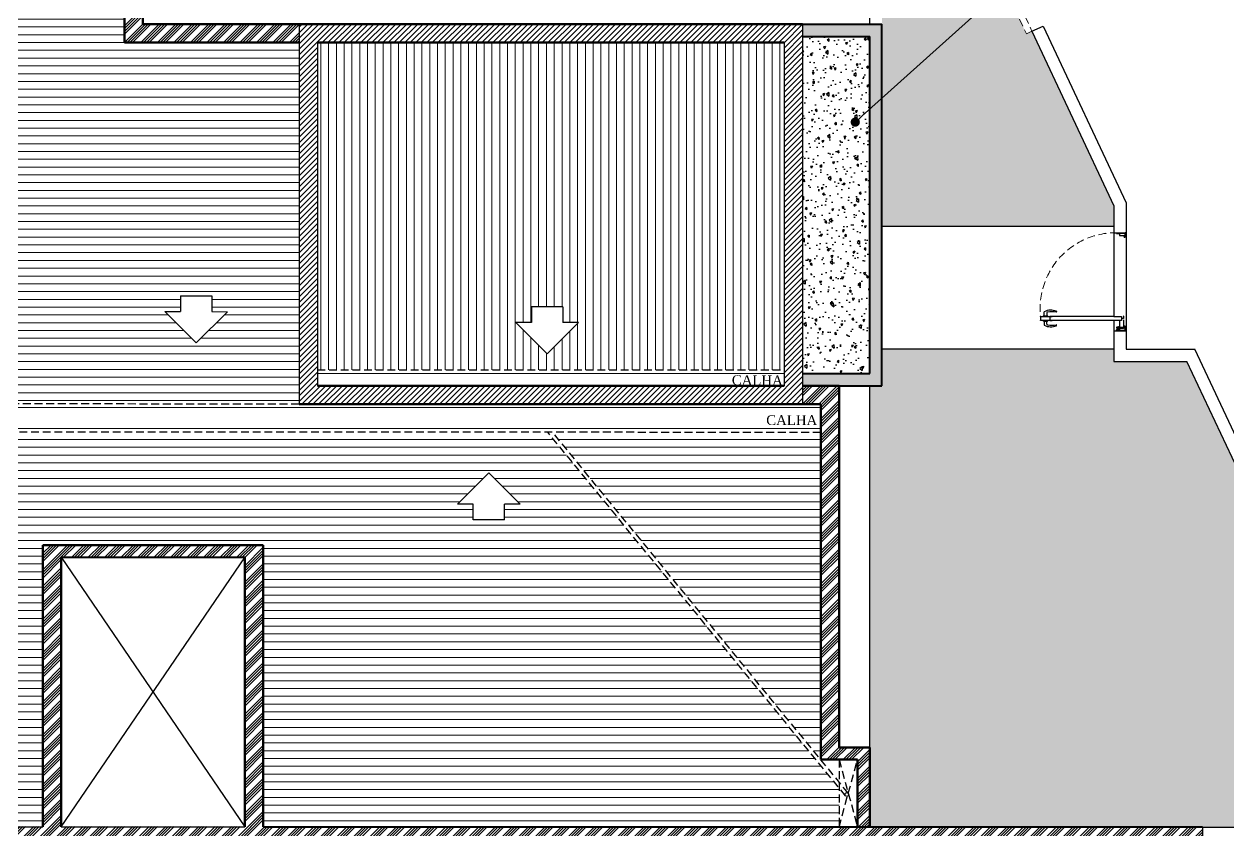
# Model space of a CAD drawing. Header units: centimetres. Extents: x -48696 to 156237, y -5617 to 29024.
# Drawn here: x -16384 to -15401, y 4584 to 5241 of the extents above; entities that cross this region are included whole.
import ezdxf
from ezdxf import colors
from ezdxf.entities.mleader import LeaderData, LeaderLine
from ezdxf.math import Vec2, Vec3

# ---------------------------------------------------------------- set-up
doc = ezdxf.new("R2010")
doc.units = ezdxf.units.CM
doc.linetypes.add('HIDDEN', pattern=[9.525, 6.35, -3.175])
doc.layers.add('A0 BV', color=7, linetype='Continuous', plot=False)
for name, color, linetype in [('ACESSORIOS', 2, 'Continuous'), ('Piso', 55, 'Continuous'), ('PN010', 1, 'Continuous'), ('PN030', 3, 'Continuous'), ('Projeção Cobertura - 1', 15, 'HIDDEN'), ('Projeção Janela - Viga', 1, 'HIDDEN')]:
    doc.layers.add(name, color=color, linetype=linetype)
for name, color, linetype, lineweight in [('COTAS', 7, 'Continuous', 0), ('Hachura', 1, 'Continuous', 9), ('Parede Baixa', 5, 'Continuous', 50), ('Parede Corte', 4, 'Continuous', 40), ('Pilares Sub-solo', 7, 'Continuous', 70), ('Pisos Externos', 15, 'Continuous', 9), ('Portas - Janelas', 2, 'Continuous', 20), ('Projeção Janela', 15, 'HIDDEN', 9), ('Projeção Portas', 55, 'HIDDEN', 5)]:
    doc.layers.add(name, color=color, linetype=linetype, lineweight=lineweight)
doc.styles.add('Valéria', font='romantic.ttf', dxfattribs={"height": 10})
pattern_1 = [(45, (2981.916, 223.015), (-6.735192, 6.735192), []), (45, (2984.161, 223.015), (-6.735192, 6.735192), []), (45, (2986.406, 223.015), (-6.735192, 6.735192), []), (45, (2988.651, 223.015), (-6.735192, 6.735192), [])]

# ---------------------------------------------------------------- blocks, each defined once
blk = doc.blocks.new('_Dot')
at = {"color": 0, "linetype": 'ByBlock', "lineweight": -2}
blk.add_line((-0.5, 0), (-1, 0), dxfattribs=at)
at = {"color": 0, "linetype": 'ByBlock', "const_width": 0.5}
blk.add_lwpolyline([(-0.25, 0, 1), (0.25, 0, 1)], format="xyb", close=True, dxfattribs=at)

msp = doc.modelspace()

# ---------------------------------------------------------------- hatches: boundary and pattern name
h = msp.add_hatch()
h.set_pattern_fill('GRASS2', color=74, scale=15, pattern_type=2)
h.set_pattern_definition([(0, (15.999, -8044.551), (15, 15), [2.25, -0.45, 0.6, -0.45, 2.25, -9]), (0, (15.249, -8044.101), (15, 15), [1.5, -1.125, 2.25, -1.125, 1.5, -7.5]), (0, (20.499, -8038.101), (15, 15), [1.875, -0.75, 1.875, -10.5]), (0, (12.999, -8035.101), (15, 15), [0.75, -1.5, 0.75, -12]), (90, (14.499, -8035.101), (-15, 15), [1.35, -13.65]), (90, (18.999, -8044.101), (-15, 15), [1.5, -13.5]), (90, (22.749, -8038.101), (-15, 15), [1.5, -13.5]), (45, (20.949, -8044.251), (2e-15, 15), [1.5, -19.713203]), (135, (17.049, -8044.251), (-15, 2e-15), [1.5, -19.713203]), (63.43495, (20.499, -8044.176), (8e-10, 15), [1.5, -32.04102]), (75.963757, (19.749, -8044.101), (5e-10, 15), [1.5, -60.346584]), (75.963757, (23.499, -8038.101), (5e-10, 15), [1.2, -60.646584]), (75.963757, (14.799, -8035.101), (5e-10, 15), [1.05, -60.796584]), (104.036243, (18.249, -8044.101), (-5e-10, 15), [1.5, -60.346584]), (104.036243, (21.999, -8038.101), (-5e-10, 15), [1.2, -60.646584]), (104.036243, (14.199, -8035.101), (-5e-10, 15), [1.05, -60.796584]), (116.56505, (17.499, -8044.176), (-6e-09, 15), [1.5, -32.041002])])
h.paths.add_polyline_path([(-15683.66516, 5260.94175), (-15683.66516, 5075.88671), (-15494.40923, 5075.88671), (-15494.40923, 5092.92763), (-15561.23811, 5235.21822), (-15565.76381, 5233.09265), (-15578.86039, 5260.9776), (-15693.66516, 5260.94466)])
h.paths.add_polyline_path([(-15683.66516, 4945.94174), (-15693.66516, 4945.94465), (-15693.66516, 4585.94463), (-15256.23743, 4585.81743), (-15434.73443, 4965.86935), (-15494.40923, 4965.88671), (-15494.40923, 4975.88671), (-15683.66516, 4975.88671)])
at = {"layer": 'Hachura', "transparency": 33554559}
h = msp.add_hatch(dxfattribs=at)
h.set_pattern_fill('ANSI31', color=256, scale=2, angle=585)
h.paths.add_polyline_path([(-15763.44183, 5225.96495), (-16144.44183, 5226.07574), (-16144.44183, 4959.07573), (-15763.44183, 4958.96494)])
h.paths.add_polyline_path([(-15944.18229, 5010.42884), (-15944.18229, 4997.62884), (-15931.38229, 4997.62884), (-15956.98229, 4972.02884), (-15982.58229, 4997.62884), (-15969.78229, 4997.62884), (-15969.78229, 5010.42884)], flags=16)
at = {"layer": 'Piso', "true_color": 0x4b81b4}
h = msp.add_hatch(dxfattribs=at)
h.set_pattern_fill('ANSI34', color=145, scale=0.5, angle=360)
h.set_pattern_definition(pattern_1)
h.paths.add_polyline_path([(-16640.02285, 3966.36224), (-16655.02285, 3966.36224), (-16655.02285, 4560.86565), (-16640.02285, 4560.86565)])
h.paths.add_polyline_path([(-16655.02285, 4586.42108), (-15422.07332, 4586.42108), (-15422.07332, 4560.86565), (-16655.02285, 4560.86565)])
h.paths.add_polyline_path([(-16033.06449, 4361.3311), (-16047.94812, 4361.3311), (-16047.94812, 4560.86565), (-16033.06449, 4560.86565)])
h.paths.add_polyline_path([(-15873.04425, 4345.99237), (-16048.0645, 4345.99237), (-16048.0645, 4361.3311), (-15873.04425, 4361.3311)])
h.paths.add_polyline_path([(-15847.91892, 4560.86565), (-15873.11342, 4560.86565), (-15873.11342, 3591.40447), (-15847.91892, 3591.40447)])
h.paths.add_polyline_path([(-16473.69752, 4080.1202), (-16488.66516, 4080.1202), (-16488.66516, 4196.12955), (-16473.69752, 4196.12955)])
h.paths.add_polyline_path([(-16640.02285, 4196.21791), (-16473.11836, 4196.21791), (-16473.11836, 4211.12048), (-16640.02285, 4211.12048)])
h.paths.add_polyline_path([(-16640.02285, 4080.21721), (-16488.59284, 4080.21721), (-16488.59284, 4095.12889), (-16640.02285, 4095.12889)])
h.paths.add_polyline_path([(-15938.54231, 3799.99563), (-16384.90391, 3799.99563), (-16384.90391, 3815.13577), (-15938.54231, 3815.13577)])
h.paths.add_polyline_path([(-15928.54231, 3775.35855), (-15938.77618, 3775.35855), (-15938.77618, 3815.13577), (-15928.54231, 3815.13577)])
h.paths.add_polyline_path([(-15873.14142, 3775.35855), (-15928.54231, 3775.35855), (-15928.54231, 3785.35855), (-15873.14142, 3785.35855)])
h.paths.add_polyline_path([(-15847.91892, 3591.40447), (-15703.68387, 3591.40447), (-15703.68387, 3606.43986), (-15847.91892, 3606.43986)])
h.paths.add_polyline_path([(-15272.15583, 3822.36974), (-15453.34077, 3822.36974), (-15453.34077, 3837.47543), (-15272.15583, 3837.47543)])
h.paths.add_polyline_path([(-15262.20859, 3797.50725), (-15272.15583, 3797.50725), (-15272.15583, 3837.49848), (-15262.20859, 3837.49848)])
h.paths.add_polyline_path([(-15207.20859, 3797.50725), (-15262.20859, 3797.50725), (-15262.20859, 3807.50725), (-15207.20859, 3807.50725)])
h.paths.add_polyline_path([(-15207.20859, 4081.64095), (-15192.20859, 4081.64095), (-15192.20859, 3797.50725), (-15207.20859, 3797.50725)])
h.paths.add_polyline_path([(-15342.28291, 4081.64095), (-15192.20859, 4081.64095), (-15192.20859, 4096.64095), (-15342.28291, 4096.64095)])
h.paths.add_polyline_path([(-15342.28291, 4328.31887), (-15327.28291, 4328.31887), (-15327.28291, 4096.64095), (-15342.28291, 4096.64095)])
h.paths.add_polyline_path([(-15417.28291, 4328.34068), (-15327.28291, 4328.34068), (-15327.28291, 4343.31451), (-15417.28291, 4343.31451)])
h.paths.add_polyline_path([(-15432.28291, 4560.86862), (-15417.28291, 4560.86862), (-15417.28291, 4328.34068), (-15432.28291, 4328.34068)])
h.paths.add_polyline_path([(-15417.28291, 4575.86426), (-15422.07332, 4575.86426), (-15422.07332, 4560.86565), (-15417.28291, 4560.86565)])
h.paths.add_polyline_path([(-15693.66516, 4586.42108), (-15703.66516, 4586.42108), (-15703.66516, 4640.95626), (-15693.66516, 4640.95626)])
h.paths.add_polyline_path([(-15718.66516, 4640.95626), (-15693.66516, 4640.95626), (-15693.66516, 4650.95626), (-15718.66516, 4650.95626)])
h.paths.add_polyline_path([(-15733.60933, 4930.96061), (-15718.66516, 4930.96061), (-15718.66516, 4640.95626), (-15733.60933, 4640.95626)])
h.paths.add_polyline_path([(-15748.5535, 4930.96061), (-15718.66516, 4930.96061), (-15718.66516, 4945.95192), (-15748.5535, 4945.95192)])
h.paths.add_polyline_path([(-16302.03739, 5226.12156), (-16159.44183, 5226.12156), (-16159.44183, 5241.0801), (-16302.03739, 5241.0801)])
h.paths.add_polyline_path([(-16302.03739, 5426.21616), (-16287.03739, 5426.21616), (-16287.03739, 5241.1172), (-16302.03739, 5241.1172)])
h.paths.add_polyline_path([(-16639.99086, 5426.21616), (-16287.03739, 5426.21616), (-16287.03739, 5441.21616), (-16639.99086, 5441.21616)])
h.paths.add_polyline_path([(-16640.23506, 4586.42108), (-16655.02285, 4586.42108), (-16655.02285, 5441.22052), (-16640.23506, 5441.22052)])
at = {"layer": 'Piso', "true_color": 0xcd2027}
h = msp.add_hatch(dxfattribs=at)
h.set_pattern_fill('ANSI31', color=242, angle=360, style=0)
h.set_pattern_definition([(45, (2981.9156, 223.0153), (-2.24506403, 2.24506403), [])])
h.paths.add_polyline_path([(-16159.44183, 5241.0801), (-16159.44183, 4931.08009), (-15763.53052, 4930.96496), (-15748.44183, 4930.96057), (-15748.44183, 5240.96059)])
h.paths.add_polyline_path([(-15763.44183, 5225.96495), (-15763.44183, 4945.96494), (-16144.44183, 4946.07573), (-16144.44183, 5226.07574)], flags=16)
h.paths.add_polyline_path([(-16400.02285, 3611.21345), (-16640.02285, 3611.35343), (-16640.02285, 3951.35349), (-16399.82454, 3951.21339)], flags=16)
h.paths.add_polyline_path([(-15703.69263, 3591.43026), (-15453.48426, 3591.46834), (-15453.26144, 3973.49136), (-15703.46982, 3973.43991)])
h.paths.add_polyline_path([(-15688.47856, 3958.44299), (-15468.4785, 3958.48823), (-15468.6838, 3606.48818), (-15688.68387, 3606.44294)], flags=16)
h.paths.add_polyline_path([(-16384.83343, 3935.96792), (-16399.83191, 3938.57773), (-16399.83014, 3941.6225), (-16384.83166, 3939.01269), (-16384.8158, 3966.20464), (-16655.02285, 3966.36224), (-16655.02285, 3596.2222), (-16385.03159, 3596.2222)])
at = {"layer": 'Piso', "true_color": 0x93278f}
h = msp.add_hatch(dxfattribs=at)
h.set_pattern_fill('ANSI38', color=217, scale=0.5, angle=360)
h.set_pattern_definition([(45, (2981.9156, 223.0153), (-1.12253202, 1.12253202), []), (135, (2981.9156, 223.0153), (-3.36759605, 1.12253202), [3.96875, -2.38125])])
h.paths.add_polyline_path([(-15333.34954, 3822.40543), (-15343.34954, 3822.41127), (-15343.47844, 3601.40418), (-15453.47843, 3601.46834), (-15453.48426, 3591.46834), (-15333.48428, 3591.39835)])
h.paths.add_polyline_path([(-15683.66516, 5240.94175), (-15748.44183, 5240.96059), (-15748.44183, 5230.96059), (-15693.66516, 5230.94466), (-15693.66516, 4955.94465), (-15748.44183, 4955.96057), (-15748.44183, 4945.96057), (-15718.66516, 4945.95192), (-15683.66516, 4945.94174), (-15683.66516, 4975.88671)])
at = {"layer": 'Piso', "transparency": 33554559}
h = msp.add_hatch(dxfattribs=at)
h.set_pattern_fill('AR-CONC', color=256, scale=0.1, angle=585)
h.set_pattern_definition([(275, (2981.916, 223.015), (-14.009465, -11.755338), [1.905, -20.955]), (220, (2981.916, 223.015), (16.001845, -11.017673), [1.524, -16.764058]), (325.45144, (2980.748, 222.036), (1.99238, -22.77301), [1.619, -17.809024]), (271.1842, (2985.508, 219.423), (-22.141024, -16.19534), [2.8575, -31.4325]), (321.63556, (2983.663, 218.074), (0.70866, -34.282676), [2.428502, -26.71356]), (216.18415, (2985.508, 219.423), (0.70866, -34.282676), [2.285997, -25.145973]), (246, (2982.814, 218.525), (-17.951998, -3.489515), [1.905, -20.955]), (191, (2982.814, 218.525), (8.653993, -17.39412), [1.524, -16.764]), (296.45144, (2981.318, 218.234), (-9.298005, -20.883634), [1.619, -17.808994]), (262.5, (2981.9156, 223.0153), (5.760547, -6.1973414), [0, -16.5608, 0, -17.018, 0, -16.8275]), (232.5, (2981.916, 223.015), (2.3589727, -11.8087), [0, -9.7028, 0, -16.1798, 0, -6.4135]), (192.5, (2985.921, 227.0205), (-9.9927863, -9.1826196), [0, -6.35, 0, -19.812, 0, -26.289]), (182.5, (2987.717, 228.817), (-8.6763904, -12.272239), [0, -8.255, 0, -13.1572, 0, -18.669])])
h.paths.add_polyline_path([(-15693.66516, 5230.94466), (-15748.44183, 5230.96059), (-15748.44183, 4955.96057), (-15693.66516, 4955.94465)])
at = {"layer": 'Piso', "true_color": 0x4b81b4}
h = msp.add_hatch(dxfattribs=at)
h.set_pattern_fill('ANSI34', color=145, scale=0.5, angle=360)
h.set_pattern_definition(pattern_1)
h.paths.add_polyline_path([(-16353.66516, 4586.13906), (-16368.66516, 4586.13906), (-16368.66516, 4816.04642), (-16353.66516, 4816.04642)])
h.paths.add_polyline_path([(-16353.66516, 4806.04205), (-16188.66516, 4806.04205), (-16188.66516, 4815.99407), (-16353.66516, 4815.99407)])
h.paths.add_polyline_path([(-16188.66516, 4806.04205), (-16203.66814, 4806.04205), (-16203.66814, 4586.09293), (-16188.66516, 4586.09293)])
h.paths.add_polyline_path([(-15847.9768, 4443.55423), (-15692.96283, 4443.55423), (-15692.96283, 4453.46382), (-15847.9768, 4453.46382)])
h.paths.add_polyline_path([(-15707.96866, 4443.47257), (-15693.03576, 4443.47257), (-15693.03576, 4328.42087), (-15707.96866, 4328.42087)])
h.paths.add_polyline_path([(-15707.96866, 4328.42521), (-15848.03518, 4328.42521), (-15848.03518, 4343.46594), (-15707.96866, 4343.46594)])
at = {"layer": 'Pisos Externos', "transparency": 33554559}
h = msp.add_hatch(dxfattribs=at)
h.set_pattern_fill('ANSI31', color=256, scale=2, angle=675)
h.paths.add_polyline_path([(-16368.66516, 4816.04642), (-16188.66516, 4815.99407), (-16188.66516, 4586.08857), (-15718.68116, 4585.9519), (-15718.67187, 4617.88491), (-15956.38075, 4908.02104), (-16640.14149, 4908.21987), (-16640.23512, 4586.21803), (-16368.66516, 4586.13906)])
h.paths.add_polyline_path([(-16500.97739, 4831.21961), (-16526.57739, 4831.21961), (-16526.57739, 4844.01961), (-16539.37739, 4844.01961), (-16513.77739, 4869.61961), (-16488.17739, 4844.01961), (-16500.97739, 4844.01961)], flags=16)
h.paths.add_polyline_path([(-16030.08644, 4849.43199), (-16004.48644, 4875.03199), (-15978.88644, 4849.43199), (-15991.68644, 4849.43199), (-15991.68644, 4836.63199), (-16017.28644, 4836.63199), (-16017.28644, 4849.43199)], flags=16)
h.paths.add_polyline_path([(-15733.66516, 4907.95628), (-15952.50151, 4908.01991), (-15733.69595, 4640.95626), (-15733.66516, 4640.95626)], flags=17)
h.paths.add_polyline_path([(-16159.44183, 5226.0801), (-16302.03739, 5226.12156), (-16302.03739, 5426.21616), (-16639.99086, 5426.21616), (-16640.1348, 4931.21987), (-16159.44183, 4931.08009)])
h.paths.add_polyline_path([(-16269.03169, 5006.62193), (-16256.2318, 5006.5685), (-16256.17837, 5019.36839), (-16230.57859, 5019.26152), (-16230.63203, 5006.46163), (-16217.83214, 5006.4082), (-16243.53878, 4980.91529)], flags=16)
h.paths.add_polyline_path([(-16460.87919, 5005.01282), (-16486.58584, 4979.51991), (-16512.07875, 5005.22655), (-16499.27886, 5005.17312), (-16499.22542, 5017.97301), (-16473.62565, 5017.86614), (-16473.67908, 5005.06625)], flags=16)
h.paths.add_polyline_path([(-16613.45698, 5114.53724, -1), (-16610.71994, 5117.10066, -1)], flags=16)

# ---------------------------------------------------------------- linework, layer by layer
for p, q in [((-15693.66516, 5240.94466), (-15693.66516, 5260.94466)), ((-15494.40923, 5075.88671), (-15683.66516, 5075.88671)), ((-15494.40923, 4975.88671), (-15683.66516, 4975.88671)), ((-15683.66516, 4955.94174), (-15683.66226, 4955.94174)), ((-15693.66516, 4650.95626), (-15693.66516, 4945.94465))]:
    msp.add_line(p, q)
at = {"color": 5}
for p, q in [((-16159.44183, 5241.0801), (-16159.44183, 4930.96494)), ((-15748.44183, 5240.96059), (-15748.44183, 4930.96057)), ((-16144.44183, 5226.07574), (-16144.44183, 4946.07573)), ((-15763.44183, 5225.96495), (-15763.44183, 4945.96494)), ((-16144.44183, 4931.07572), (-16144.44183, 4930.96494)), ((-16640.23512, 4586.21803), (-16368.66516, 4586.13906)), ((-16353.66516, 4586.13655), (-16203.66778, 4586.09293))]:
    msp.add_line(p, q, dxfattribs=at)
at = {"color": 1}
for p, q in [((-15484.40904, 5070.18379), (-15484.40923, 5070.8838)), ((-15554.19064, 5002.64501), (-15544.73064, 5002.64756)), ((-15554.19054, 5002.25215), (-15554.19064, 5002.64501)), ((-15553.99054, 5002.2522), (-15554.19054, 5002.25215)), ((-15553.99044, 5001.88506), (-15553.99054, 5002.2522)), ((-15553.96043, 5001.85507), (-15553.99044, 5001.88506)), ((-15553.99042, 5001.82506), (-15553.96043, 5001.85507)), ((-15553.96041, 5001.79507), (-15553.99042, 5001.82506)), ((-15553.99041, 5001.76506), (-15553.96041, 5001.79507)), ((-15553.9604, 5001.73507), (-15553.99041, 5001.76506)), ((-15553.99039, 5001.70506), (-15553.9604, 5001.73507)), ((-15553.96038, 5001.67507), (-15553.99039, 5001.70506)), ((-15553.99037, 5001.64506), (-15553.96038, 5001.67507)), ((-15553.96037, 5001.61507), (-15553.99037, 5001.64506)), ((-15553.99036, 5001.58506), (-15553.96037, 5001.61507)), ((-15553.96035, 5001.55507), (-15553.99036, 5001.58506)), ((-15548.38064, 5002.64658), (-15552.00064, 5002.6456)), ((-15551.69075, 5003.03568), (-15551.69075, 5003.04568)), ((-15551.59078, 5003.14571), (-15549.04078, 5003.1464)), ((-15551.34078, 5003.14578), (-15551.3416, 5006.21354)), ((-15549.04141, 5005.48134), (-15549.04078, 5003.1464)), ((-15549.04078, 5003.1464), (-15548.79078, 5003.14646)), ((-15548.69075, 5003.04649), (-15548.69075, 5003.03649)), ((-15494.40923, 5002.50111), (-15546.6806, 5002.48703)), ((-15544.7306, 5002.49756), (-15546.6806, 5002.49703)), ((-15546.6806, 5002.49703), (-15546.67974, 4999.29703)), ((-15544.73064, 5002.64756), (-15544.7306, 5002.49756)), ((-15541.19171, 5006.59768), (-15541.19165, 5006.38238)), ((-15554.18981, 4999.53787), (-15553.98981, 4999.53792)), ((-15554.1897, 4999.14501), (-15554.18981, 4999.53787)), ((-15544.7297, 4999.14756), (-15554.1897, 4999.14501)), ((-15553.99034, 5001.52506), (-15553.96035, 5001.55507)), ((-15553.96033, 5001.49507), (-15553.99034, 5001.52506)), ((-15553.99033, 5001.46506), (-15553.96033, 5001.49507)), ((-15553.96032, 5001.43507), (-15553.99033, 5001.46506)), ((-15553.99031, 5001.40506), (-15553.96032, 5001.43507)), ((-15553.9603, 5001.37507), (-15553.99031, 5001.40506)), ((-15553.99029, 5001.34506), (-15553.9603, 5001.37507)), ((-15553.96029, 5001.31507), (-15553.99029, 5001.34506)), ((-15553.99028, 5001.28506), (-15553.96029, 5001.31507)), ((-15553.96027, 5001.25507), (-15553.99028, 5001.28506)), ((-15553.99026, 5001.22506), (-15553.96027, 5001.25507)), ((-15553.96025, 5001.19507), (-15553.99026, 5001.22506)), ((-15553.99025, 5001.16506), (-15553.96025, 5001.19507)), ((-15553.9901, 5000.62506), (-15553.99025, 5001.16506)), ((-15553.96009, 5000.59507), (-15553.9901, 5000.62506)), ((-15553.99008, 5000.56506), (-15553.96009, 5000.59507)), ((-15553.96008, 5000.53507), (-15553.99008, 5000.56506)), ((-15553.99007, 5000.50506), (-15553.96008, 5000.53507)), ((-15553.96006, 5000.47507), (-15553.99007, 5000.50506)), ((-15553.99005, 5000.44506), (-15553.96006, 5000.47507)), ((-15553.96004, 5000.41507), (-15553.99005, 5000.44506)), ((-15553.99004, 5000.38506), (-15553.96004, 5000.41507)), ((-15553.96003, 5000.35507), (-15553.99004, 5000.38506)), ((-15553.99002, 5000.32506), (-15553.96003, 5000.35507)), ((-15553.96001, 5000.29507), (-15553.99002, 5000.32506)), ((-15553.99, 5000.26506), (-15553.96001, 5000.29507)), ((-15553.95999, 5000.23507), (-15553.99, 5000.26506)), ((-15553.98999, 5000.20506), (-15553.95999, 5000.23507)), ((-15553.95998, 5000.17507), (-15553.98999, 5000.20506)), ((-15553.98997, 5000.14506), (-15553.95998, 5000.17507)), ((-15553.95996, 5000.11507), (-15553.98997, 5000.14506)), ((-15553.98995, 5000.08506), (-15553.95996, 5000.11507)), ((-15553.95995, 5000.05507), (-15553.98995, 5000.08506)), ((-15553.98994, 5000.02506), (-15553.95995, 5000.05507)), ((-15553.95993, 4999.99507), (-15553.98994, 5000.02506)), ((-15553.98992, 4999.96506), (-15553.95993, 4999.99507)), ((-15553.95991, 4999.93507), (-15553.98992, 4999.96506)), ((-15553.98991, 4999.90506), (-15553.95991, 4999.93507)), ((-15553.98981, 4999.53792), (-15553.98991, 4999.90506)), ((-15548.3797, 4999.14658), (-15551.9997, 4999.1456)), ((-15551.6896, 4998.75568), (-15551.68959, 4998.74568)), ((-15551.58957, 4998.64571), (-15549.03957, 4998.6464)), ((-15551.33957, 4998.64578), (-15551.33874, 4995.57802)), ((-15549.03957, 4998.6464), (-15548.78957, 4998.64647)), ((-15549.03894, 4996.31146), (-15549.03957, 4998.6464)), ((-15548.68959, 4998.74649), (-15548.6896, 4998.75649)), ((-15494.40923, 4999.31965), (-15546.67974, 4999.30557)), ((-15546.67974, 4999.29703), (-15544.72974, 4999.29756)), ((-15544.72974, 4999.29756), (-15544.7297, 4999.14756)), ((-15541.18864, 4995.19934), (-15541.1887, 4995.41464)), ((-15484.43789, 4991.63379), (-15484.43789, 4991.6338))]:
    msp.add_line(p, q, dxfattribs=at)
for centre, radius, start, end in [((-15551.78065, 5002.68566), 0.26, 90.01543185, 180.01543185), ((-15552.00065, 5002.6856), 0.04, 180.01543185, 270.01543185), ((-15551.78075, 5003.03566), 0.09, 270.01543185, 0.01543185), ((-15551.59075, 5003.04571), 0.1, 90.01543185, 180.01543185), ((-15551.09135, 5006.21344), 0.25026, 115.88749701, 179.97842654), ((-15545.83439, 4995.5432), 12.14519, 68.33550245, 116.22126134), ((-15548.39118, 5005.4813), 0.65023, 95.26749739, 179.99695517), ((-15548.79075, 5003.04646), 0.1, 0.01543185, 90.01543185), ((-15548.60075, 5003.03652), 0.09, 180.01543185, 270.01543185), ((-15548.60065, 5002.68652), 0.26, 0.01543185, 90.01543185), ((-15544.93481, 4971.16533), 35.1398, 84.33861533, 95.74258197), ((-15548.38065, 5002.68658), 0.04, 270.01543185, 0.01543185), ((-15541.44174, 5006.38241), 0.25009, 263.90337115, 359.99262218), ((-15541.44198, 5006.59743), 0.25027, 0.0572123, 68.62090125), ((-15551.99969, 4999.1056), 0.04, 90.01543185, 180.01543185), ((-15551.77969, 4999.10566), 0.26, 180.01543185, 270.01543185), ((-15551.7796, 4998.75566), 0.09, 0.01543185, 90.01543185), ((-15551.58959, 4998.74571), 0.1, 180.01543185, 270.01543185), ((-15551.08848, 4995.57825), 0.25026, 180.05243715, 244.14336668), ((-15545.83728, 5006.25132), 12.14519, 243.80960235, 291.69536124), ((-15548.38871, 4996.31184), 0.65023, 180.03390852, 264.7633663), ((-15548.78959, 4998.74647), 0.1, 270.01543185, 0.01543185), ((-15548.5996, 4998.75652), 0.09, 90.01543185, 180.01543185), ((-15548.59969, 4999.10652), 0.26, 270.01543185, 0.01543185), ((-15544.95083, 5030.62967), 35.1398, 264.28828172, 275.69224837), ((-15548.37969, 4999.10658), 0.04, 0.01543185, 90.01543185), ((-15541.43879, 4995.41448), 0.25009, 0.03824151, 96.12749255), ((-15541.43891, 4995.19946), 0.25027, 291.40996245, 359.97365139), ((-15484.43787, 4991.58379), 0.05, 55.05085258, 90.01543185)]:
    msp.add_arc(centre, radius, start, end, dxfattribs=at)
at = {"layer": 'A0 BV', "color": 253}
msp.add_circle((-15712.27015, 4612.45864), 1.52687, dxfattribs=at)
at = {"layer": 'ACESSORIOS'}
for p, q in [((-15733.66516, 4927.95628), (-16640.13567, 4928.21987)), ((-15733.66516, 4910.95628), (-16640.14062, 4911.21987))]:
    msp.add_line(p, q, dxfattribs=at)
at = {"layer": 'Parede Baixa'}
for p, q in [((-16287.03739, 5441.21616), (-16287.03739, 5241.1172)), ((-16302.03739, 5426.21616), (-16302.03739, 5226.12156)), ((-16287.03739, 5241.1172), (-15748.44183, 5240.96059)), ((-16302.03739, 5226.12156), (-16159.44183, 5226.0801)), ((-16144.44183, 5226.07574), (-15763.44473, 5225.96495)), ((-16144.44183, 4946.07573), (-15763.44183, 4945.96494)), ((-15748.44183, 4945.96057), (-15718.66516, 4945.95192)), ((-15718.66516, 4945.95192), (-15718.66516, 4650.95626)), ((-16159.44183, 4931.08009), (-15763.53052, 4930.96496)), ((-15763.44183, 4930.96494), (-15733.66516, 4930.95628)), ((-15733.66516, 4930.95628), (-15733.66516, 4640.95626)), ((-16368.66516, 4816.04642), (-16368.66516, 4586.13906)), ((-16368.66516, 4816.04642), (-16188.66516, 4815.99407)), ((-16188.66516, 4815.99407), (-16188.66516, 4586.08857)), ((-16353.66516, 4806.04205), (-16353.66516, 4586.13655)), ((-16353.66516, 4806.04205), (-16203.60119, 4805.99842)), ((-16203.66516, 4805.99844), (-16203.66516, 4586.08857)), ((-15718.66516, 4650.95626), (-15693.66516, 4650.95626)), ((-15693.66516, 4650.95626), (-15693.66516, 4585.94463)), ((-15733.66516, 4640.95626), (-15703.66516, 4640.95626)), ((-15703.66516, 4585.95626), (-15703.66516, 4640.95626)), ((-16188.66516, 4586.08857), (-15421.9802, 4585.86563))]:
    msp.add_line(p, q, dxfattribs=at)
at = {"layer": 'Parede Corte'}
for p, q in [((-15748.44183, 5240.96059), (-15683.66516, 5240.94175)), ((-15683.66516, 4945.94174), (-15683.66516, 5240.94175)), ((-15748.44473, 5230.96059), (-15693.66516, 5230.94466)), ((-15693.66516, 4955.94465), (-15693.66516, 5230.94466)), ((-15748.44183, 4955.96057), (-15693.66516, 4955.94465)), ((-15718.66516, 4945.95192), (-15683.66516, 4945.94174))]:
    msp.add_line(p, q, dxfattribs=at)
at = {"layer": 'Piso'}
for p, q in [((-16353.66516, 4806.04205), (-16203.66516, 4586.08857)), ((-16353.66516, 4586.13655), (-16203.66516, 4805.99844))]:
    msp.add_line(p, q, dxfattribs=at)
at = {"layer": 'PN010'}
for p, q in [((-15561.23811, 5235.21822), (-15552.20771, 5239.51407)), ((-15552.20771, 5239.51407), (-15484.40923, 5095.15903)), ((-15561.23811, 5235.21822), (-15494.40923, 5092.92763)), ((-15494.40923, 5092.92763), (-15494.40923, 5070.88671)), ((-15484.40923, 5095.15903), (-15484.40923, 5070.8838)), ((-15494.40923, 5070.88671), (-15484.40923, 5070.8838)), ((-15494.40923, 5070.88671), (-15494.40923, 5002.50111)), ((-15484.40923, 5070.8838), (-15484.40923, 4990.8838)), ((-15494.40923, 4999.31965), (-15494.40923, 4990.88111)), ((-15494.40923, 4990.88671), (-15484.40923, 4990.8838)), ((-15494.40923, 4990.88671), (-15494.40923, 4965.88671)), ((-15484.40923, 4990.8838), (-15484.40923, 4975.8838)), ((-15484.40923, 4975.8838), (-15428.3822, 4975.86751)), ((-14632.66521, 3281.64429), (-15428.3822, 4975.86751)), ((-15494.40923, 4965.88671), (-15434.73443, 4965.86935)), ((-15256.23743, 4585.81743), (-15434.73443, 4965.86935)), ((-15421.9802, 4585.86563), (-15256.23743, 4585.81743)), ((-15421.9802, 4585.86563), (-15421.9802, 4575.86378))]:
    msp.add_line(p, q, dxfattribs=at)
at = {"layer": 'PN030'}
for p, q in [((-16256.17837, 5019.36839), (-16256.2318, 5006.5685)), ((-16256.17837, 5019.36839), (-16230.57859, 5019.26152)), ((-16230.57859, 5019.26152), (-16230.63203, 5006.46163)), ((-16243.53878, 4980.91529), (-16269.03169, 5006.62193)), ((-16269.03169, 5006.62193), (-16256.2318, 5006.5685)), ((-16243.53878, 4980.91529), (-16217.83214, 5006.4082)), ((-16230.63203, 5006.46163), (-16217.83214, 5006.4082)), ((-15969.78229, 5010.42884), (-15969.78229, 4997.62884)), ((-15944.18229, 5010.42884), (-15969.78229, 5010.42884)), ((-15944.18229, 5010.42884), (-15944.18229, 4997.62884)), ((-15956.98229, 4972.02884), (-15982.58229, 4997.62884)), ((-15969.78229, 4997.62884), (-15982.58229, 4997.62884)), ((-15956.98229, 4972.02884), (-15931.38229, 4997.62884)), ((-15931.38229, 4997.62884), (-15944.18229, 4997.62884)), ((-16004.48644, 4875.03199), (-16030.08644, 4849.43199)), ((-16004.48644, 4875.03199), (-15978.88644, 4849.43199)), ((-16017.28644, 4849.43199), (-16030.08644, 4849.43199)), ((-16017.28644, 4836.63199), (-16017.28644, 4849.43199)), ((-15978.88644, 4849.43199), (-15991.68644, 4849.43199)), ((-15991.68644, 4836.63199), (-15991.68644, 4849.43199)), ((-15991.68644, 4836.63199), (-16017.28644, 4836.63199))]:
    msp.add_line(p, q, dxfattribs=at)
at = {"layer": 'Portas - Janelas'}
msp.add_line((-16144.43892, 4956.07573), (-15763.43892, 4955.96494), dxfattribs=at)
at = {"layer": 'Projeção Cobertura - 1'}
for p, q in [((-15492.40923, 5070.88164), (-15492.40903, 5070.13164)), ((-15492.25907, 5070.26828), (-15492.25918, 5070.68168)), ((-15492.20919, 5070.7317), (-15491.80919, 5070.7318)), ((-15491.75918, 5070.68181), (-15491.75907, 5070.26841)), ((-15491.60919, 5070.73185), (-15491.15919, 5070.73197)), ((-15491.60907, 5070.28187), (-15491.60919, 5070.73185)), ((-15485.63919, 5070.73346), (-15485.20919, 5070.73358)), ((-15485.20919, 5070.73358), (-15485.20907, 5070.28358)), ((-15485.05907, 5070.27022), (-15485.05918, 5070.68362)), ((-15485.00919, 5070.73363), (-15484.60919, 5070.73375)), ((-15484.55918, 5070.68375), (-15484.55907, 5070.27035)), ((-15492.40903, 5070.13164), (-15492.25903, 5070.13168)), ((-15492.20905, 5070.21829), (-15492.25907, 5070.26828)), ((-15492.25903, 5070.13168), (-15492.20905, 5070.21829)), ((-15491.75907, 5070.26841), (-15491.80905, 5070.2184)), ((-15491.80905, 5070.2184), (-15491.75903, 5070.13181)), ((-15491.75903, 5070.13181), (-15489.87903, 5070.13232)), ((-15485.20907, 5070.28358), (-15491.60907, 5070.28187)), ((-15489.87903, 5070.13232), (-15489.87861, 5068.58232)), ((-15489.87861, 5068.58232), (-15486.07861, 5068.58334)), ((-15486.07861, 5068.58334), (-15486.0784, 5067.80834)), ((-15486.0783, 5067.40834), (-15486.07823, 5067.18334)), ((-15486.07823, 5067.18334), (-15485.57823, 5067.18348)), ((-15486.02839, 5067.75836), (-15485.97839, 5067.75837)), ((-15485.97831, 5067.45837), (-15486.02831, 5067.45836)), ((-15485.97842, 5067.88337), (-15485.72842, 5067.88344)), ((-15485.97839, 5067.75837), (-15485.97842, 5067.88337)), ((-15485.97828, 5067.33337), (-15485.97831, 5067.45837)), ((-15485.72828, 5067.33344), (-15485.97828, 5067.33337)), ((-15485.72842, 5067.88344), (-15485.72828, 5067.33344)), ((-15485.00905, 5070.22023), (-15485.05907, 5070.27022)), ((-15485.05903, 5070.13362), (-15485.00905, 5070.22023)), ((-15485.05837, 5067.70363), (-15485.05903, 5070.13362)), ((-15484.55907, 5070.27035), (-15484.60905, 5070.22034)), ((-15484.60905, 5070.22034), (-15484.55903, 5070.13375)), ((-15484.55903, 5070.13375), (-15484.45903, 5070.13378)), ((-15494.40923, 5002.50111), (-15488.11081, 5002.50111)), ((-15488.11082, 5002.51281), (-15488.10996, 4999.32135)), ((-15486.36091, 5002.86328), (-15486.51091, 5002.86324)), ((-15486.51091, 5002.86324), (-15486.51039, 5000.91324)), ((-15486.35839, 4993.50328), (-15486.36091, 5002.86328)), ((-15488.10996, 4999.32135), (-15494.40923, 4999.31965)), ((-15491.88452, 4992.89179, 19), (-15491.88476, 4993.79179, 19)), ((-15491.58484, 4994.09187, 19), (-15490.68484, 4994.09211, 19)), ((-15490.68444, 4992.59211, 19), (-15491.58444, 4992.59187, 19)), ((-15490.38476, 4993.7922, 19), (-15490.38473, 4993.6772, 19)), ((-15490.38455, 4993.0072, 19), (-15490.38452, 4992.8922, 19)), ((-15490.18468, 4993.47725, 19), (-15489.36168, 4993.47747, 19)), ((-15489.45247, 4993.20745, 19), (-15490.1846, 4993.20725, 19)), ((-15489.85996, 4999.32088), (-15489.85839, 4993.50234)), ((-15489.85839, 4993.50234), (-15489.46553, 4993.50244)), ((-15489.50294, 4993.18243), (-15489.8583, 4993.18234)), ((-15489.8583, 4993.18234), (-15489.85789, 4991.63234)), ((-15489.7085, 4993.91238), (-15489.0985, 4993.91254)), ((-15489.70844, 4993.67238), (-15489.7085, 4993.91238)), ((-15489.45844, 4993.67244), (-15489.70844, 4993.67238)), ((-15489.70826, 4993.01238), (-15489.43826, 4993.01245)), ((-15489.70819, 4992.77238), (-15489.70826, 4993.01238)), ((-15489.09819, 4992.77254), (-15489.70819, 4992.77238)), ((-15489.68651, 4992.84738, 19), (-15489.68654, 4992.95738, 19)), ((-15489.63655, 4993.0074, 19), (-15489.41155, 4993.00746, 19)), ((-15489.08649, 4992.79755, 19), (-15489.63649, 4992.7974, 19)), ((-15489.41377, 4993.05978), (-15489.50294, 4993.18243)), ((-15489.46553, 4993.50244), (-15489.41696, 4993.5945)), ((-15489.37012, 4993.08543, 19), (-15489.45247, 4993.20745, 19)), ((-15489.43826, 4993.01245), (-15489.43826, 4993.01244)), ((-15489.41378, 4993.05977), (-15489.41377, 4993.05978)), ((-15489.36168, 4993.47747, 19), (-15489.31166, 4993.42748, 19)), ((-15489.31166, 4993.42748, 19), (-15486.91166, 4993.42813, 19)), ((-15489.0985, 4993.91254), (-15489.06851, 4993.94255)), ((-15489.06819, 4992.74255), (-15489.09819, 4992.77254)), ((-15489.03651, 4992.84756, 19), (-15489.08649, 4992.79755, 19)), ((-15489.06851, 4993.94255), (-15489.0385, 4993.91256)), ((-15489.03819, 4992.77256), (-15489.06819, 4992.74255)), ((-15489.0385, 4993.91256), (-15489.00851, 4993.94257)), ((-15489.00819, 4992.74257), (-15489.03819, 4992.77256)), ((-15488.71151, 4992.84765, 19), (-15489.03651, 4992.84756, 19)), ((-15489.00851, 4993.94257), (-15488.9785, 4993.91257)), ((-15488.97819, 4992.77257), (-15489.00819, 4992.74257)), ((-15488.9785, 4993.91257), (-15488.94851, 4993.94258)), ((-15488.94819, 4992.74258), (-15488.97819, 4992.77257)), ((-15488.94851, 4993.94258), (-15488.9185, 4993.91259)), ((-15488.91819, 4992.77259), (-15488.94819, 4992.74258)), ((-15488.9185, 4993.91259), (-15488.88851, 4993.9426)), ((-15488.88819, 4992.7426), (-15488.91819, 4992.77259)), ((-15488.88851, 4993.9426), (-15488.8585, 4993.91261)), ((-15488.85819, 4992.77261), (-15488.88819, 4992.7426)), ((-15488.8585, 4993.91261), (-15488.82851, 4993.94261)), ((-15488.82819, 4992.74261), (-15488.85819, 4992.77261)), ((-15488.82851, 4993.94261), (-15488.7985, 4993.91262)), ((-15488.79819, 4992.77262), (-15488.82819, 4992.74261)), ((-15488.7985, 4993.91262), (-15488.76851, 4993.94263)), ((-15488.76819, 4992.74263), (-15488.79819, 4992.77262)), ((-15488.76851, 4993.94263), (-15488.7385, 4993.91264)), ((-15488.73819, 4992.77264), (-15488.76819, 4992.74263)), ((-15488.7385, 4993.91264), (-15488.70851, 4993.94265)), ((-15488.70819, 4992.74265), (-15488.73819, 4992.77264)), ((-15488.66152, 4992.89766, 19), (-15488.71151, 4992.84765, 19)), ((-15488.70851, 4993.94265), (-15488.6785, 4993.91266)), ((-15488.67819, 4992.77266), (-15488.70819, 4992.74265)), ((-15488.6785, 4993.91266), (-15488.64851, 4993.94266)), ((-15488.64819, 4992.74266), (-15488.67819, 4992.77266)), ((-15488.61151, 4992.84767, 19), (-15488.66152, 4992.89766, 19)), ((-15488.64851, 4993.94266), (-15488.6185, 4993.91267)), ((-15488.61819, 4992.77267), (-15488.64819, 4992.74266)), ((-15488.6185, 4993.91267), (-15488.58851, 4993.94268)), ((-15488.58819, 4992.74268), (-15488.61819, 4992.77267)), ((-15488.2508, 4992.84777, 19), (-15488.61151, 4992.84767, 19)), ((-15488.58851, 4993.94268), (-15488.5585, 4993.91269)), ((-15488.55819, 4992.77269), (-15488.58819, 4992.74268)), ((-15488.5585, 4993.91269), (-15488.52851, 4993.9427)), ((-15488.52819, 4992.7427), (-15488.55819, 4992.77269)), ((-15488.52851, 4993.9427), (-15488.4985, 4993.9127)), ((-15488.49819, 4992.7727), (-15488.52819, 4992.7427)), ((-15488.4985, 4993.9127), (-15488.46851, 4993.94271)), ((-15488.46819, 4992.74271), (-15488.49819, 4992.7727)), ((-15488.46851, 4993.94271), (-15488.4385, 4993.91272)), ((-15488.43819, 4992.77272), (-15488.46819, 4992.74271)), ((-15488.4385, 4993.91272), (-15488.40851, 4993.94273)), ((-15488.40819, 4992.74273), (-15488.43819, 4992.77272)), ((-15488.40851, 4993.94273), (-15488.3785, 4993.91274)), ((-15488.37819, 4992.77274), (-15488.40819, 4992.74273)), ((-15488.3785, 4993.91274), (-15488.1385, 4993.9128)), ((-15488.13819, 4992.7728), (-15488.37819, 4992.77274)), ((-15488.1385, 4993.9128), (-15488.10851, 4993.94281)), ((-15488.10819, 4992.74281), (-15488.13819, 4992.7728)), ((-15486.51039, 5000.91324), (-15488.11039, 5000.91281)), ((-15488.10851, 4993.94281), (-15488.0785, 4993.91282)), ((-15488.07819, 4992.77282), (-15488.10819, 4992.74281)), ((-15488.0785, 4993.91282), (-15487.8385, 4993.91288)), ((-15487.83819, 4992.77288), (-15488.07819, 4992.77282)), ((-15487.61151, 4992.84794, 19), (-15487.96563, 4992.84785, 19)), ((-15487.8385, 4993.91288), (-15487.80851, 4993.94289)), ((-15487.80819, 4992.74289), (-15487.83819, 4992.77288)), ((-15487.80851, 4993.94289), (-15487.7785, 4993.9129)), ((-15487.77819, 4992.7729), (-15487.80819, 4992.74289)), ((-15487.7785, 4993.9129), (-15487.74851, 4993.94291)), ((-15487.74819, 4992.74291), (-15487.77819, 4992.7729)), ((-15487.74851, 4993.94291), (-15487.7185, 4993.91291)), ((-15487.71819, 4992.77291), (-15487.74819, 4992.74291)), ((-15487.7185, 4993.91291), (-15487.68851, 4993.94292)), ((-15487.68819, 4992.74292), (-15487.71819, 4992.77291)), ((-15487.68851, 4993.94292), (-15487.6585, 4993.91293)), ((-15487.65819, 4992.77293), (-15487.68819, 4992.74292)), ((-15487.6585, 4993.91293), (-15487.62851, 4993.94294)), ((-15487.62819, 4992.74294), (-15487.65819, 4992.77293)), ((-15487.62851, 4993.94294), (-15487.5985, 4993.91295)), ((-15487.59819, 4992.77295), (-15487.62819, 4992.74294)), ((-15487.56152, 4992.89796, 19), (-15487.61151, 4992.84794, 19)), ((-15487.5985, 4993.91295), (-15487.56851, 4993.94295)), ((-15487.56819, 4992.74295), (-15487.59819, 4992.77295)), ((-15487.56851, 4993.94295), (-15487.5385, 4993.91296)), ((-15487.53819, 4992.77296), (-15487.56819, 4992.74295)), ((-15487.51151, 4992.84797, 19), (-15487.56152, 4992.89796, 19)), ((-15487.5385, 4993.91296), (-15487.50851, 4993.94297)), ((-15487.50819, 4992.74297), (-15487.53819, 4992.77296)), ((-15487.18651, 4992.84806, 19), (-15487.51151, 4992.84797, 19)), ((-15487.50851, 4993.94297), (-15487.4785, 4993.91298)), ((-15487.47819, 4992.77298), (-15487.50819, 4992.74297)), ((-15487.4785, 4993.91298), (-15487.44851, 4993.94299)), ((-15487.44819, 4992.74299), (-15487.47819, 4992.77298)), ((-15487.44851, 4993.94299), (-15487.4185, 4993.91299)), ((-15487.41819, 4992.77299), (-15487.44819, 4992.74299)), ((-15487.4185, 4993.91299), (-15487.38851, 4993.943)), ((-15487.38819, 4992.743), (-15487.41819, 4992.77299)), ((-15487.38851, 4993.943), (-15487.3585, 4993.91301)), ((-15487.35819, 4992.77301), (-15487.38819, 4992.743)), ((-15487.3585, 4993.91301), (-15487.32851, 4993.94302)), ((-15487.32819, 4992.74302), (-15487.35819, 4992.77301)), ((-15487.32851, 4993.94302), (-15487.2985, 4993.91303)), ((-15487.29819, 4992.77303), (-15487.32819, 4992.74302)), ((-15487.2985, 4993.91303), (-15487.26851, 4993.94303)), ((-15487.26819, 4992.74303), (-15487.29819, 4992.77303)), ((-15487.26851, 4993.94303), (-15487.2385, 4993.91304)), ((-15487.23819, 4992.77304), (-15487.26819, 4992.74303)), ((-15487.2385, 4993.91304), (-15487.20851, 4993.94305)), ((-15487.20819, 4992.74305), (-15487.23819, 4992.77304)), ((-15487.20851, 4993.94305), (-15487.1785, 4993.91306)), ((-15487.17819, 4992.77306), (-15487.20819, 4992.74305)), ((-15487.13649, 4992.79807, 19), (-15487.18651, 4992.84806, 19)), ((-15487.1785, 4993.91306), (-15487.14851, 4993.94307)), ((-15487.14819, 4992.74307), (-15487.17819, 4992.77306)), ((-15487.14851, 4993.94307), (-15487.1185, 4993.91308)), ((-15487.11819, 4992.77308), (-15487.14819, 4992.74307)), ((-15486.58649, 4992.79822, 19), (-15487.13649, 4992.79807, 19)), ((-15487.1185, 4993.91308), (-15486.5085, 4993.91324)), ((-15486.50819, 4992.77324), (-15487.11819, 4992.77308)), ((-15486.91166, 4993.42813, 19), (-15486.86168, 4993.47814, 19)), ((-15486.86168, 4993.47814, 19), (-15486.61097, 4993.47821, 19)), ((-15486.77074, 4993.20817, 19), (-15486.85302, 4993.08611, 19)), ((-15486.81155, 4993.00816, 19), (-15486.58655, 4993.00822, 19)), ((-15486.80314, 4993.05994), (-15486.80315, 4993.05993)), ((-15486.72006, 4993.18318), (-15486.80314, 4993.05994)), ((-15486.79987, 4993.5952), (-15486.75125, 4993.50317)), ((-15486.77826, 4993.01317), (-15486.50826, 4993.01324)), ((-15486.77826, 4993.01316), (-15486.77826, 4993.01317)), ((-15486.4616, 4993.20825, 19), (-15486.77074, 4993.20817, 19)), ((-15486.50844, 4993.67324), (-15486.75844, 4993.67317)), ((-15486.75125, 4993.50317), (-15486.35839, 4993.50328)), ((-15486.0583, 4993.18336), (-15486.72006, 4993.18318)), ((-15486.61097, 4993.47821, 19), (-15486.42627, 4993.29362, 19)), ((-15486.53654, 4992.95823, 19), (-15486.53651, 4992.84823, 19)), ((-15486.5085, 4993.91324), (-15486.50844, 4993.67324)), ((-15486.50826, 4993.01324), (-15486.50819, 4992.77324)), ((-15485.55868, 4994.5835), (-15486.05868, 4994.58336)), ((-15486.05868, 4994.58336), (-15486.05862, 4994.35836)), ((-15486.05862, 4994.35836), (-15486.05862, 4994.35835)), ((-15486.05851, 4993.95835), (-15486.05851, 4993.95836)), ((-15486.05851, 4993.95836), (-15486.0583, 4993.18336)), ((-15486.00861, 4994.30837), (-15485.95861, 4994.30839)), ((-15486.00861, 4994.30837), (-15486.00861, 4994.30837)), ((-15485.95853, 4994.00839), (-15486.00853, 4994.00837)), ((-15486.00853, 4994.00837), (-15486.00853, 4994.00837)), ((-15485.95864, 4994.43339), (-15485.70864, 4994.43345)), ((-15485.95861, 4994.30839), (-15485.95864, 4994.43339)), ((-15485.95849, 4993.88339), (-15485.95853, 4994.00839)), ((-15485.70849, 4993.88345), (-15485.95849, 4993.88339)), ((-15485.70864, 4994.43345), (-15485.70849, 4993.88345)), ((-15485.55868, 4994.58349), (-15485.55868, 4994.5835)), ((-15485.03789, 4991.63364), (-15485.03854, 4994.06364)), ((-15485.03854, 4994.06364), (-15485.03854, 4994.06363)), ((-15492.38787, 4991.58165), (-15492.38787, 4991.58166)), ((-15492.38787, 4991.58166), (-15492.38768, 4990.88166)), ((-15492.23789, 4991.6317), (-15492.33789, 4991.63167)), ((-15492.33789, 4991.63167), (-15492.33789, 4991.63166)), ((-15492.18786, 4991.54511), (-15492.23789, 4991.6317)), ((-15492.23785, 4991.4951), (-15492.18786, 4991.54511)), ((-15492.23774, 4991.0817), (-15492.23785, 4991.4951)), ((-15492.23774, 4991.08169), (-15492.23774, 4991.0817)), ((-15492.18772, 4991.03171), (-15492.18773, 4991.0317)), ((-15491.78772, 4991.03182), (-15492.18772, 4991.03171)), ((-15491.73789, 4991.63183), (-15491.78786, 4991.54522)), ((-15491.78786, 4991.54522), (-15491.73785, 4991.49523)), ((-15491.78773, 4991.03181), (-15491.78772, 4991.03182)), ((-15489.85789, 4991.63234), (-15491.73789, 4991.63183)), ((-15491.73785, 4991.49523), (-15491.73774, 4991.08183)), ((-15491.73774, 4991.08183), (-15491.73774, 4991.08182)), ((-15491.58772, 4991.03187), (-15491.58783, 4991.43187)), ((-15491.58783, 4991.43187), (-15491.58783, 4991.43186)), ((-15491.15772, 4991.03199), (-15491.58772, 4991.03187)), ((-15491.53785, 4991.48188), (-15485.18785, 4991.4836)), ((-15491.53785, 4991.48188), (-15491.53785, 4991.48188)), ((-15491.15773, 4991.03198), (-15491.15772, 4991.03199)), ((-15485.66771, 4990.98346), (-15485.66771, 4990.98347)), ((-15485.66771, 4990.98347), (-15485.6677, 4990.93347)), ((-15485.61772, 4991.03348), (-15485.61773, 4991.03347)), ((-15485.18772, 4991.0336), (-15485.61772, 4991.03348)), ((-15485.18785, 4991.4836), (-15485.18772, 4991.0336)), ((-15484.98786, 4991.54705), (-15485.03789, 4991.63364)), ((-15485.03785, 4991.49704), (-15484.98786, 4991.54705)), ((-15485.03774, 4991.08364), (-15485.03785, 4991.49704)), ((-15485.03774, 4991.08363), (-15485.03774, 4991.08364)), ((-15484.98772, 4991.03365), (-15484.98773, 4991.03364)), ((-15484.58772, 4991.03376), (-15484.98772, 4991.03365)), ((-15484.53789, 4991.63377), (-15484.58786, 4991.54716)), ((-15484.58786, 4991.54716), (-15484.53785, 4991.49717)), ((-15484.58773, 4991.03375), (-15484.58772, 4991.03376)), ((-15484.43789, 4991.6338), (-15484.53789, 4991.63377)), ((-15484.53785, 4991.49717), (-15484.53774, 4991.08377)), ((-15484.53774, 4991.08377), (-15484.53774, 4991.08376)), ((-15718.66516, 4640.95626), (-15718.68116, 4585.9519)), ((-15718.66516, 4585.95626), (-15703.66516, 4640.95626)), ((-15718.66516, 4640.95626), (-15703.66516, 4585.95626))]:
    msp.add_line(p, q, dxfattribs=at)
at = {"layer": 'Projeção Cobertura - 1', "color": 1}
for p, q in [((-15491.1092, 5070.78199), (-15491.10922, 5070.83199)), ((-15485.68922, 5070.83347), (-15485.6892, 5070.78345)), ((-15492.38768, 4990.88166), (-15491.15768, 4990.88199)), ((-15485.61768, 4990.88348), (-15484.40923, 4990.8838))]:
    msp.add_line(p, q, dxfattribs=at)
at = {"layer": 'Projeção Cobertura - 1'}
for centre, radius, start, end in [((-15492.20917, 5070.68169), 0.05001, 90.02688986, 180.01543185), ((-15491.80918, 5070.6818), 0.05, 0.01686424, 90.01399945), ((-15491.1592, 5070.78197), 0.05, 270.01543185, 0.01543185), ((-15485.6392, 5070.78346), 0.05, 180.01543185, 270.01543185), ((-15485.00917, 5070.68363), 0.05, 90.02009526, 180.01543185), ((-15484.60918, 5070.68375), 0.05, 0.00308477, 90.01632092), ((-15486.02841, 5067.80835), 0.04999, 180.01543185, 270.02689215), ((-15486.02831, 5067.40838), 0.04999, 90.00333819, 180.03624495), ((-15485.57837, 5067.70348), 0.52, 270.01543185, 0.01653368), ((-15484.45904, 5070.18378), 0.05, 270.01543185, 0.01543185), ((-15491.58476, 4993.79187, 19), 0.3, 90.01543185, 180.01543185), ((-15491.58452, 4992.89187, 19), 0.3, 180.01543185, 270.01543185), ((-15490.68476, 4993.79211, 19), 0.3, 0.01543185, 90.01543185), ((-15490.68452, 4992.89211, 19), 0.3, 270.01543185, 0.01543185), ((-15490.18473, 4993.67725, 19), 0.2, 180.01543185, 270.01543185), ((-15490.18455, 4993.00725, 19), 0.2, 90.01543185, 180.01543185), ((-15489.63654, 4992.9574, 19), 0.05, 90.01543185, 180.01543185), ((-15489.63651, 4992.8474, 19), 0.05, 180.01543185, 270.01543185), ((-15489.45842, 4993.62244), 0.05, 326.01543185, 90.01543185), ((-15489.43827, 4993.04244), 0.03, 270.01543185, 35.2766124), ((-15489.41156, 4993.05746, 19), 0.05, 270.01543185, 34.01543185), ((-15486.81156, 4993.05816, 19), 0.05, 146.01543185, 270.01543185), ((-15486.75842, 4993.62317), 0.05, 90.01543185, 214.01543185), ((-15486.77827, 4993.04316), 0.03, 146.0164874, 270.01543185), ((-15486.58654, 4992.95822, 19), 0.05, 0.01543185, 90.01543185), ((-15486.58651, 4992.84822, 19), 0.05, 270.01543185, 0.01543185), ((-15486.46162, 4993.25825, 19), 0.05, 270.01543185, 45.01543185), ((-15486.00862, 4994.35837), 0.05, 180.01543185, 270.01543185), ((-15486.00851, 4993.95837), 0.05, 90.01543185, 180.01543185), ((-15485.55854, 4994.06349), 0.52, 0.01543185, 90.01543185), ((-15492.33787, 4991.58166), 0.05, 90.01543185, 180.01543185), ((-15492.18774, 4991.0817), 0.05, 180.01543185, 270.01543185), ((-15491.78774, 4991.08181), 0.05, 270.01543185, 0.01543185), ((-15491.53783, 4991.43188), 0.05, 90.01543185, 180.01543185), ((-15491.15771, 4990.98198), 0.05, 0.01543185, 90.01543185), ((-15485.61771, 4990.98347), 0.05, 90.01543185, 180.01543185), ((-15484.98774, 4991.08364), 0.05, 180.01543185, 270.01543185), ((-15484.58774, 4991.08375), 0.05, 270.01543185, 0.01543185)]:
    msp.add_arc(centre, radius, start, end, dxfattribs=at)
at = {"layer": 'Projeção Janela'}
for p, q in [((-15769.82036, 5667.56538), (-15565.76381, 5233.09265)), ((-15765.29465, 5669.69095), (-15561.23811, 5235.21822)), ((-15565.76381, 5233.09265), (-15561.23811, 5235.21822))]:
    msp.add_line(p, q, dxfattribs=at)
at = {"layer": 'Projeção Janela - Viga'}
for p, q in [((-16144.43805, 4959.07573), (-15763.43805, 4958.96494)), ((-16159.44183, 4931.08009), (-16640.1348, 4931.21987)), ((-15733.66516, 4907.95628), (-16640.14149, 4908.21987))]:
    msp.add_line(p, q, dxfattribs=at)
at = {"layer": 'Projeção Janela - Viga', "color": 253}
for p, q in [((-15713.31043, 4611.34099), (-15956.38075, 4908.02104)), ((-15711.33965, 4613.66923), (-15952.50151, 4908.01991))]:
    msp.add_line(p, q, dxfattribs=at)
at = {"layer": 'Projeção Portas'}
msp.add_arc((-15492.75922, 5009.13542), 61.77333, 88.46940954, 186.03109036, dxfattribs=at)

# ---------------------------------------------------------------- texts
at = {"layer": 'COTAS', "insert": (-15806.20249, 4954.61305), "char_height": 8, "attachment_point": 1, "rotation": 359.65129729, "style": 'Valéria'}
msp.add_mtext('{\\C1;CALHA}', dxfattribs=at)
at = {"layer": 'COTAS', "insert": (-15778.13581, 4921.97659), "char_height": 8, "attachment_point": 1, "style": 'Valéria'}
msp.add_mtext('{\\C1;CALHA}', dxfattribs=at)

# ---------------------------------------------------------------- leaders
at = {"layer": 'Pilares Sub-solo'}
ml = msp.add_multileader_mtext('Standard', dxfattribs=at)
ml.set_content('LAJE i = 2 %\\PIMPERMEABILIZADA', color=2, style='Valéria')
ml.set_leader_properties(color=15)
ml.set_arrow_properties(name='DOT')
ml.build(insert=Vec2(0, 0))
ml.multileader.update_dxf_attribs({"dogleg_length": 5, "arrow_head_size": 7.5})
ctx = ml.context
ctx.base_point, ctx.char_height, ctx.arrow_head_size, ctx.landing_gap_size, ctx.plane_origin, ctx.plane_x_axis, ctx.plane_y_axis = Vec3(-15558.89319, 5288.23881), 10, 7.5, 3, Vec3(-15394.54406, 5517.19094), Vec3(0.999969229, -0.007844806), Vec3(0.007844806, 0.999969229)
notes = []
notes.append((ctx, [(1, (1, 1, 0), (-15563.89303, 5288.27803), (0.999969229, -0.007844806), 5, [(0, [(-15705.48136, 5161.11902)], 0, [])])]))
ctx.mtext.insert, ctx.mtext.text_direction, ctx.mtext.rotation, ctx.mtext.flow_direction = Vec3(-15555.85405, 5293.21512), Vec3(0.999969229, -0.007844806), 6.27534042, 5
for ctx, leaders in notes:
    for number, flags, end, landing, length, lines in leaders:
        leader = LeaderData()
        leader.index, (leader.has_last_leader_line, leader.has_dogleg_vector, leader.attachment_direction) = number, flags
        leader.last_leader_point, leader.dogleg_vector, leader.dogleg_length = Vec3(end), Vec3(landing), length
        for number, points, colour, breaks in lines:
            line = LeaderLine()
            line.index, line.vertices, line.color, line.breaks = number, Vec3.list(points), colors.encode_raw_color(colour), breaks
            leader.lines.append(line)
        ctx.leaders.append(leader)

doc.saveas('drawing.dxf')
